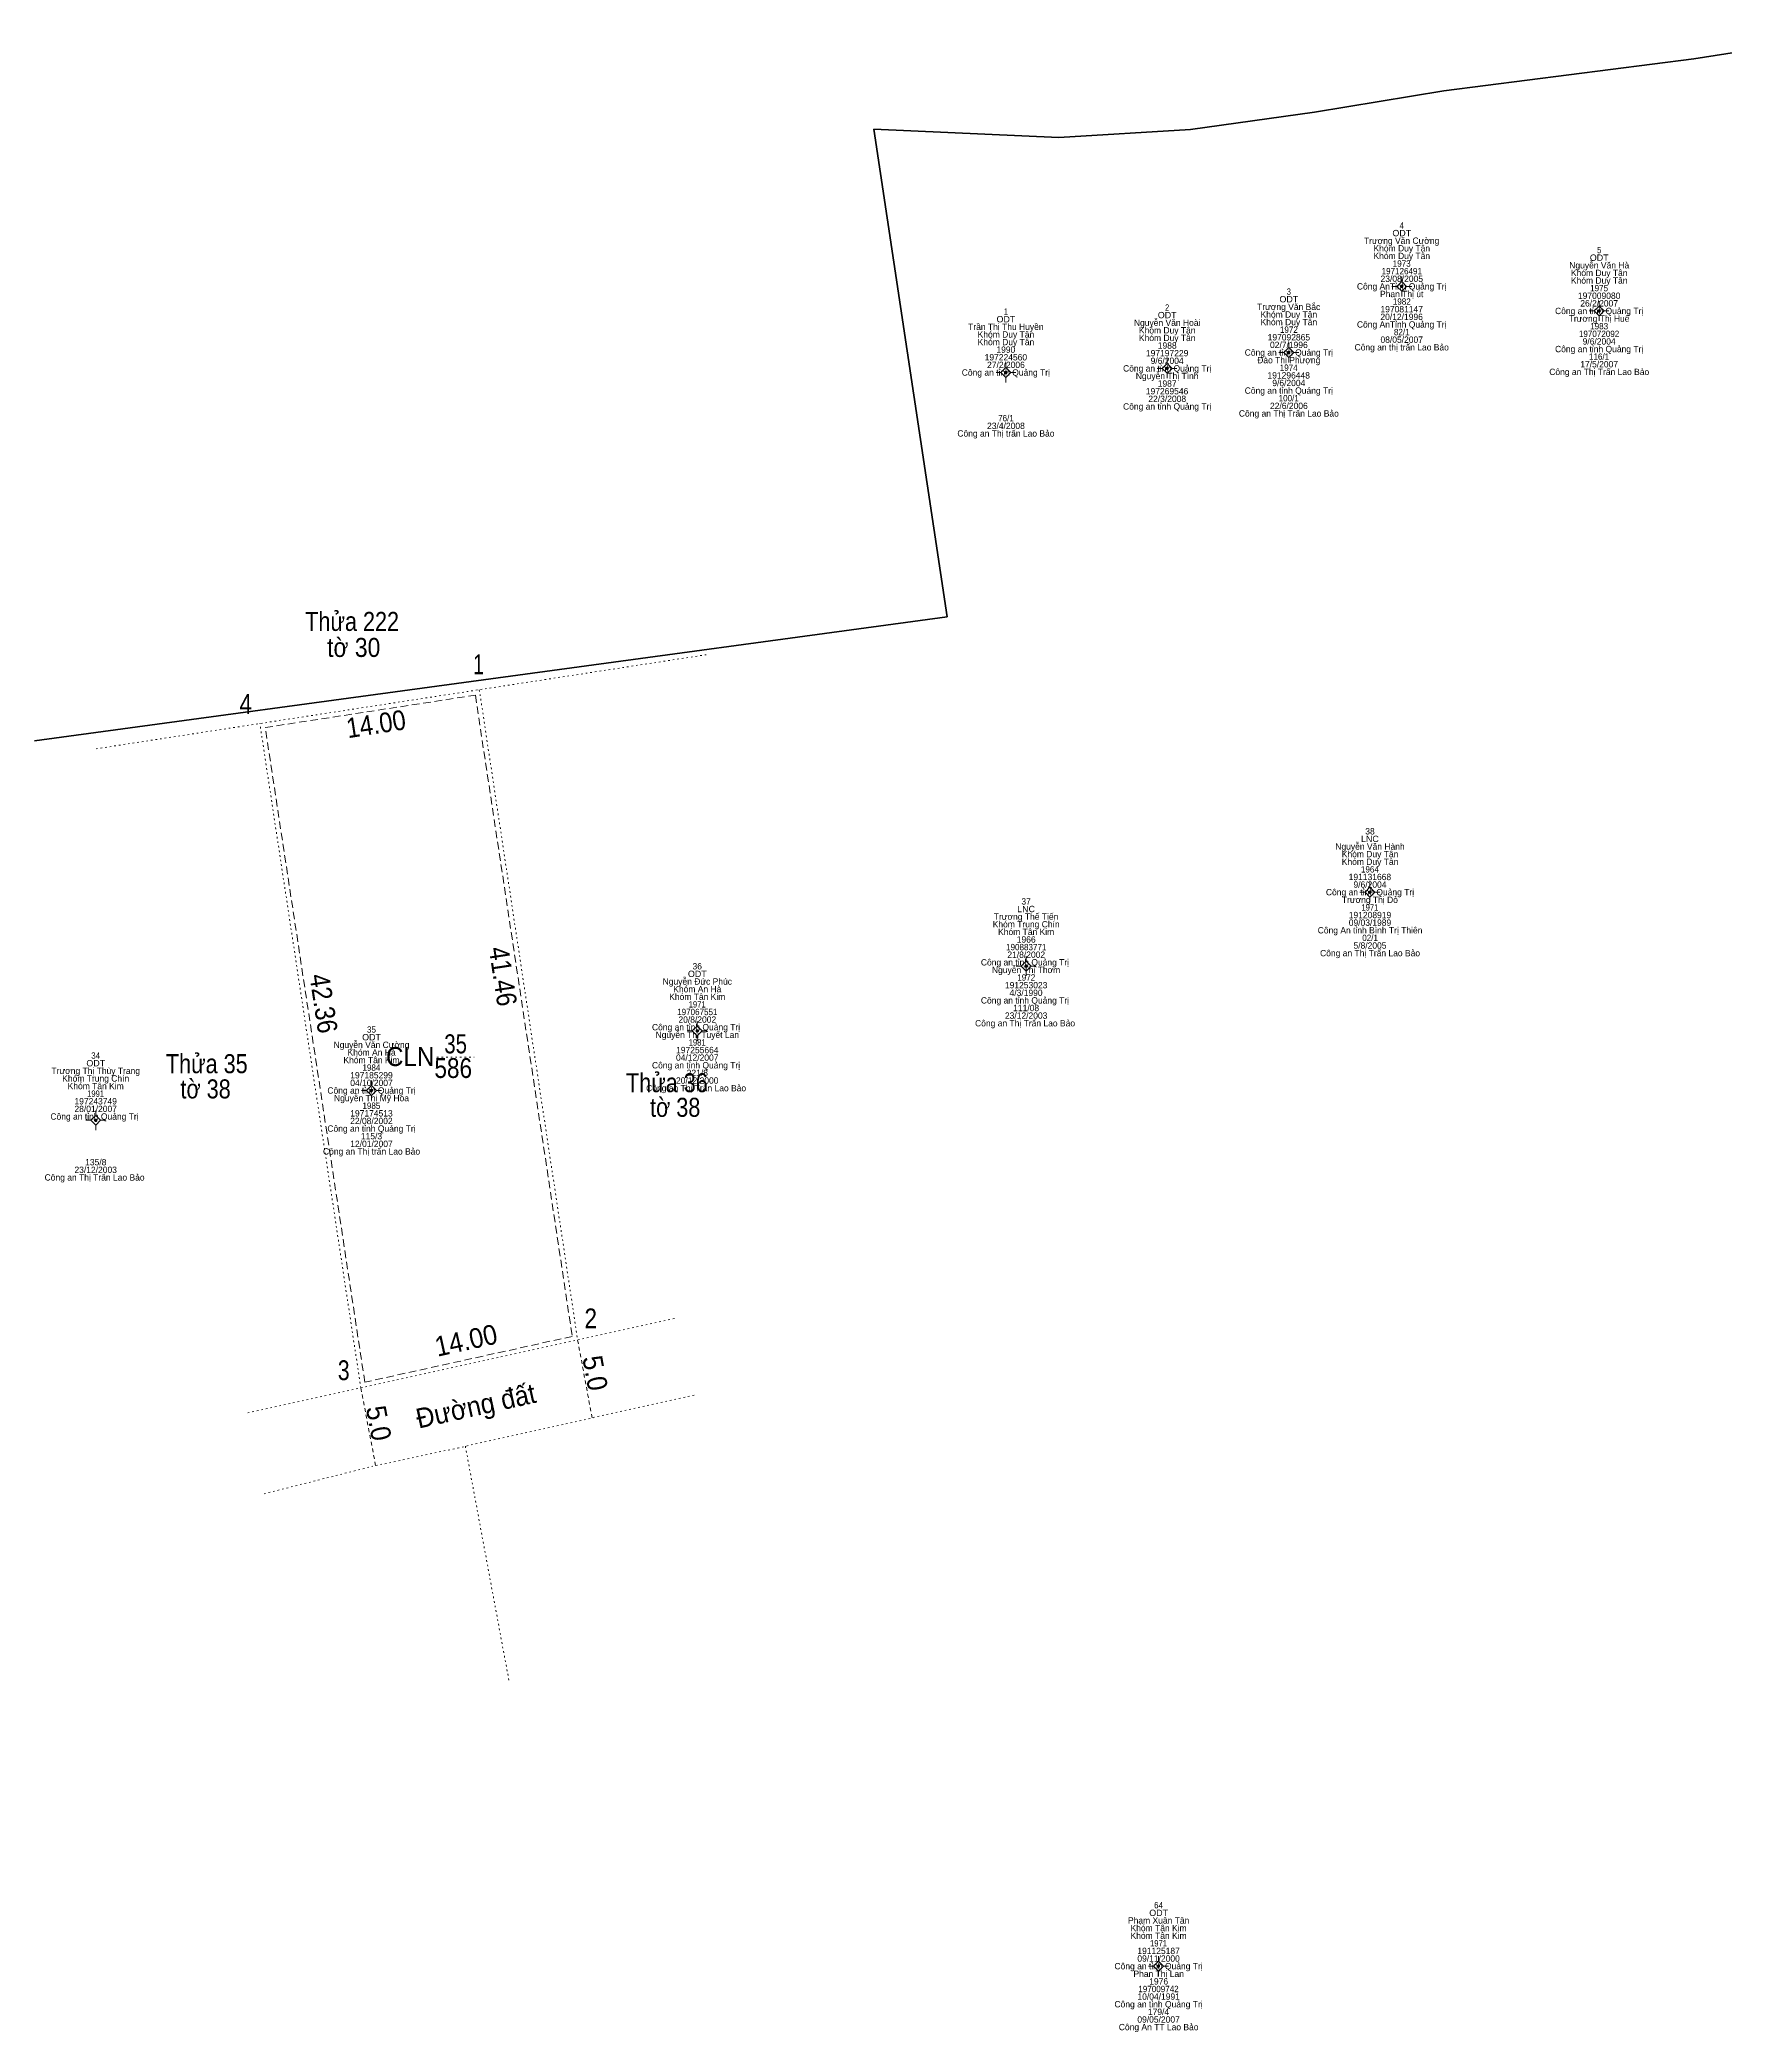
# Model space of a CAD drawing. Header units: metres. Extents: x 535754 to 536552, y 1836422 to 1837057.
# Drawn here: x 536035.6 to 536141.9, y 1836885.3 to 1837010.9 of the extents above; entities that cross this region are included whole.
import ezdxf
from ezdxf.enums import TextEntityAlignment as Align

# ---------------------------------------------------------------- set-up
doc = ezdxf.new("R2010")
doc.units = ezdxf.units.M
doc.header["$LTSCALE"] = 0.16
for name, pattern in [('DOTTED', [1.5, 0.3, -1.2]), ('MEDIUM_DASHED', [4.5, 3, -1.5]), ('SHORT_DASHED', [2.7, 1.5, -1.2])]:
    doc.linetypes.add(name, pattern=pattern)
for name, color, linetype, lineweight in [('1', 7, 'MEDIUM_DASHED', 13), ('11', 7, 'MEDIUM_DASHED', 13), ('15', 7, 'Continuous', 13), ('23', 7, 'DOTTED', 13), ('54', 7, 'Continuous', 35), ('63', 7, 'Continuous', 13)]:
    doc.layers.add(name, color=color, linetype=linetype, lineweight=lineweight)

msp = doc.modelspace()

# ---------------------------------------------------------------- hatches: boundary and pattern name
at = {"layer": '11'}
for points in [[(536121.5849, 1836995.39, 1), (536121.4349, 1836995.39, 1)], [(536134.0349, 1836993.84, 1), (536133.8849, 1836993.84, 1)], [(536114.4649, 1836991.22, 1), (536114.3149, 1836991.22, 1)], [(536096.6249, 1836989.96, 1), (536096.4749, 1836989.96, 1)], [(536106.7949, 1836990.22, 1), (536106.6449, 1836990.22, 1)], [(536119.5849, 1836957.2, 1), (536119.4349, 1836957.2, 1)], [(536097.9049, 1836952.54, 1), (536097.7549, 1836952.54, 1)], [(536077.1649, 1836948.45, 1), (536077.0149, 1836948.45, 1)], [(536056.6249, 1836944.7, 1), (536056.4749, 1836944.7, 1)], [(536039.2349, 1836942.82, 1), (536039.0849, 1836942.82, 1)], [(536106.2449, 1836889.5, 1), (536106.0949, 1836889.5, 1)]]:
    msp.add_hatch(color=256, dxfattribs=at).paths.add_polyline_path(points)

# ---------------------------------------------------------------- linework, layer by layer
at = {"layer": '1'}
msp.add_lwpolyline([(536063.1, 1836969.62), (536069.21, 1836929.2), (536056.13, 1836926.31), (536049.85, 1836967.58)], close=True, dxfattribs=at)
at = {"layer": '11'}
for p, q in [((536121.51, 1836996.02), (536121.51, 1836995.7)), ((536121.2, 1836995.39), (536120.88, 1836995.39)), ((536121.51, 1836995.08), (536121.51, 1836994.76)), ((536122.14, 1836995.39), (536121.82, 1836995.39)), ((536133.96, 1836994.46), (536133.96, 1836994.15)), ((536133.65, 1836993.84), (536133.34, 1836993.84)), ((536133.96, 1836993.53), (536133.96, 1836993.22)), ((536134.58, 1836993.84), (536134.27, 1836993.84)), ((536106.72, 1836990.84), (536106.72, 1836990.53)), ((536114.08, 1836991.22), (536113.76, 1836991.22)), ((536114.39, 1836991.84), (536114.39, 1836991.53)), ((536114.39, 1836990.91), (536114.39, 1836990.6)), ((536115.02, 1836991.22), (536114.7, 1836991.22)), ((536096.24, 1836989.96), (536095.93, 1836989.96)), ((536096.55, 1836990.58), (536096.55, 1836990.27)), ((536096.55, 1836989.65), (536096.55, 1836989.34)), ((536097.18, 1836989.96), (536096.86, 1836989.96)), ((536106.41, 1836990.22), (536106.1, 1836990.22)), ((536106.72, 1836989.91), (536106.72, 1836989.6)), ((536107.34, 1836990.22), (536107.03, 1836990.22)), ((536119.2, 1836957.2), (536118.88, 1836957.2)), ((536119.51, 1836957.82), (536119.51, 1836957.51)), ((536119.51, 1836956.89), (536119.51, 1836956.58)), ((536120.14, 1836957.2), (536119.82, 1836957.2)), ((536097.83, 1836953.16), (536097.83, 1836952.85)), ((536097.52, 1836952.54), (536097.2, 1836952.54)), ((536097.83, 1836952.23), (536097.83, 1836951.92)), ((536098.45, 1836952.54), (536098.14, 1836952.54)), ((536076.78, 1836948.45), (536076.46, 1836948.45)), ((536077.09, 1836949.08), (536077.09, 1836948.76)), ((536077.09, 1836948.14), (536077.09, 1836947.82)), ((536077.72, 1836948.45), (536077.4, 1836948.45)), ((536056.24, 1836944.7), (536055.93, 1836944.7)), ((536056.55, 1836945.32), (536056.55, 1836945.01)), ((536056.55, 1836944.39), (536056.55, 1836944.08)), ((536057.18, 1836944.7), (536056.86, 1836944.7)), ((536039.16, 1836943.44), (536039.16, 1836943.13)), ((536038.85, 1836942.82), (536038.54, 1836942.82)), ((536039.16, 1836942.51), (536039.16, 1836942.2)), ((536039.78, 1836942.82), (536039.47, 1836942.82)), ((536105.86, 1836889.5), (536105.55, 1836889.5)), ((536106.17, 1836890.12), (536106.17, 1836889.81)), ((536106.17, 1836889.19), (536106.17, 1836888.88)), ((536106.8, 1836889.5), (536106.48, 1836889.5))]:
    msp.add_line(p, q, dxfattribs=at)
for points in [[(536121.51, 1836995.7), (536121.2, 1836995.39), (536121.51, 1836995.08), (536121.82, 1836995.39)], [(536133.96, 1836994.15), (536133.65, 1836993.84), (536133.96, 1836993.53), (536134.27, 1836993.84)], [(536114.39, 1836991.53), (536114.08, 1836991.22), (536114.39, 1836990.91), (536114.7, 1836991.22)], [(536096.55, 1836990.27), (536096.24, 1836989.96), (536096.55, 1836989.65), (536096.86, 1836989.96)], [(536106.72, 1836990.53), (536106.41, 1836990.22), (536106.72, 1836989.91), (536107.03, 1836990.22)], [(536119.51, 1836957.51), (536119.2, 1836957.2), (536119.51, 1836956.89), (536119.82, 1836957.2)], [(536097.83, 1836952.85), (536097.52, 1836952.54), (536097.83, 1836952.23), (536098.14, 1836952.54)], [(536077.09, 1836948.76), (536076.78, 1836948.45), (536077.09, 1836948.14), (536077.4, 1836948.45)], [(536056.55, 1836945.01), (536056.24, 1836944.7), (536056.55, 1836944.39), (536056.86, 1836944.7)], [(536039.16, 1836943.13), (536038.85, 1836942.82), (536039.16, 1836942.51), (536039.47, 1836942.82)], [(536106.17, 1836889.81), (536105.86, 1836889.5), (536106.17, 1836889.19), (536106.48, 1836889.5)]]:
    msp.add_lwpolyline(points, close=True, dxfattribs=at)
for centre in [(536121.5099, 1836995.39), (536133.9599, 1836993.84), (536114.3899, 1836991.22), (536096.5499, 1836989.96), (536106.7199, 1836990.22), (536119.5099, 1836957.2), (536097.8299, 1836952.54), (536077.0899, 1836948.45), (536056.5499, 1836944.7), (536039.1599, 1836942.82), (536106.1699, 1836889.5)]:
    msp.add_circle(centre, 0.075, dxfattribs=at)
at = {"layer": '23'}
for p, q in [((536039.18, 1836966.24), (536077.66, 1836972.17)), ((536063.35, 1836969.96), (536069.55, 1836928.97)), ((536055.88, 1836925.95), (536049.51, 1836967.83)), ((536060.67, 1836946.8), (536063.03, 1836946.8)), ((536048.75, 1836924.37), (536075.69, 1836930.33)), ((536076.89, 1836925.5), (536062.06, 1836922.18)), ((536062.06, 1836922.18), (536056.63, 1836921.01)), ((536062.47, 1836922.27), (536065.24, 1836907.39)), ((536049.78, 1836919.28), (536056.63, 1836921.01))]:
    msp.add_line(p, q, dxfattribs=at)
at = {"layer": '23', "linetype": 'SHORT_DASHED'}
for p, q in [((536069.55, 1836928.97), (536070.46, 1836924.06)), ((536055.88, 1836925.95), (536056.81, 1836921.05))]:
    msp.add_line(p, q, dxfattribs=at)
at = {"layer": '54', "lineweight": 40}
for p, q in [((536139.93, 1837009.74), (536147.5, 1837010.93)), ((536116.02, 1837006.37), (536108.2, 1837005.28)), ((536088.23, 1837005.3), (536092.85, 1836974.55)), ((536088.23, 1837005.3), (536099.88, 1837004.77)), ((536108.2, 1837005.28), (536099.88, 1837004.77)), ((536035.31, 1836966.74), (536092.85, 1836974.55))]:
    msp.add_line(p, q, dxfattribs=at)
msp.add_lwpolyline([(536139.93, 1837009.74), (536124.17, 1837007.71), (536116.02, 1837006.37)], dxfattribs=at)

# ---------------------------------------------------------------- texts
at = {"layer": '1', "width": 0.85}
msp.add_text('586', height=1.25, dxfattribs=at).set_placement((536061.705, 1836945.49), align=Align.CENTER)
at = {"layer": '15'}
for s, width, p in [('4', 0.85, (536121.51, 1836999.03)), ('ODT', 1.05, (536121.515, 1836998.55)), ('1973', 0.95, (536121.51, 1836996.63)), ('ODT', 1.05, (536133.965, 1836997)), ('5', 0.85, (536133.96, 1836997.48)), ('197126491', 0.95, (536121.515, 1836996.15)), ('ODT', 1.05, (536114.395, 1836994.38)), ('3', 0.85, (536114.395, 1836994.86)), ('1982', 0.95, (536121.515, 1836994.23)), ('1975', 0.95, (536133.955, 1836995.08)), ('ODT', 1.05, (536096.555, 1836993.12)), ('1', 0.75, (536096.55, 1836993.6)), ('ODT', 1.05, (536106.725, 1836993.38)), ('2', 0.8, (536106.72, 1836993.86)), ('1972', 0.95, (536114.395, 1836992.46)), ('82/1', 0.95, (536121.515, 1836992.31)), ('197072092', 0.95, (536133.955, 1836992.2)), ('1983', 0.95, (536133.96, 1836992.68)), ('116/1', 0.95, (536133.955, 1836990.76)), ('1974', 0.95, (536114.385, 1836990.06)), ('100/1', 0.95, (536114.385, 1836988.14)), ('76/1', 0.95, (536096.555, 1836986.88)), ('LNC', 1.05, (536119.505, 1836960.36)), ('1964', 0.95, (536119.505, 1836958.44)), ('LNC', 1.05, (536097.825, 1836955.94)), ('1971', 0.9, (536119.505, 1836956.04)), ('02/1', 0.95, (536119.515, 1836954.12)), ('190883771', 0.95, (536097.835, 1836953.54)), ('ODT', 1.05, (536077.095, 1836951.85)), ('1972', 0.95, (536097.835, 1836951.62)), ('197067551', 0.95, (536077.095, 1836949.45)), ('1971', 0.9, (536077.085, 1836949.93)), ('ODT', 1.05, (536056.555, 1836947.86)), ('35', 0.95, (536056.55, 1836948.34)), ('1981', 0.9, (536077.085, 1836947.53)), ('34', 0.95, (536039.16, 1836946.7)), ('ODT', 1.05, (536039.165, 1836946.22)), ('1984', 0.95, (536056.545, 1836945.94)), ('1991', 0.9, (536039.155, 1836944.3)), ('1985', 0.95, (536056.545, 1836943.54)), ('ODT', 1.05, (536106.185, 1836892.66)), ('64', 0.95, (536106.18, 1836893.14)), ('1971', 0.9, (536106.175, 1836890.74)), ('197009742', 0.95, (536106.175, 1836887.86))]:
    msp.add_text(s, height=0.4, dxfattribs=dict(at, width=width)).set_placement(p, align=Align.CENTER)
for s, p in [('Trương Văn Cường', (536121.505, 1836998.07)), ('Khóm Duy Tân', (536121.515, 1836997.59)), ('Khóm Duy Tân', (536121.515, 1836997.11)), ('Nguyễn Văn Hà', (536133.965, 1836996.52)), ('23/08/2005', (536121.515, 1836995.67)), ('Khóm Duy Tân', (536133.965, 1836996.04)), ('Khóm Duy Tân', (536133.965, 1836995.56)), ('Trương Văn Bắc', (536114.385, 1836993.9)), ('Công AnTỉnh Quảng Trị', (536121.51, 1836995.19)), ('Phan Thị út', (536121.51, 1836994.71)), ('197009080', (536133.96, 1836994.6)), ('26/2/2007', (536133.96, 1836994.12)), ('Nguyễn Văn Hoài', (536106.72, 1836992.9)), ('Khóm Duy Tân', (536114.395, 1836993.42)), ('Khóm Duy Tân', (536114.395, 1836992.94)), ('Công AnTỉnh Quảng Trị', (536121.51, 1836992.79)), ('20/12/1996', (536121.505, 1836993.27)), ('197081147', (536121.51, 1836993.75)), ('Công an tỉnh Quảng Trị', (536133.96, 1836993.64)), ('Trương Thị Huế', (536133.955, 1836993.16)), ('Trần Thị Thu Huyền', (536096.55, 1836992.64)), ('Khóm Duy Tân', (536096.555, 1836992.16)), ('Khóm Duy Tân', (536096.555, 1836991.68)), ('Khóm Duy Tân', (536106.725, 1836992.42)), ('Khóm Duy Tân', (536106.725, 1836991.94)), ('197092865', (536114.395, 1836991.98)), ('02/7/1996', (536114.395, 1836991.5)), ('08/05/2007', (536121.51, 1836991.83)), ('9/6/2004', (536133.96, 1836991.72)), ('197224560', (536096.55, 1836990.72)), ('27/2/2006', (536096.555, 1836990.24)), ('1990', (536096.55, 1836991.2)), ('197197229', (536106.72, 1836990.98)), ('9/6/2004', (536106.72, 1836990.5)), ('1988', (536106.725, 1836991.46)), ('Công an tỉnh Quảng Trị', (536114.39, 1836991.02)), ('Đào Thị Phượng', (536114.39, 1836990.54)), ('Công an thị trấn Lao Bảo', (536121.51, 1836991.35)), ('Công an tỉnh Quảng Trị', (536133.96, 1836991.24)), ('17/5/2007', (536133.96, 1836990.28)), ('Công an tỉnh Quảng Trị', (536096.55, 1836989.76)), ('Công an tỉnh Quảng Trị', (536106.72, 1836990.02)), ('Nguyễn Thị Tình', (536106.72, 1836989.54)), ('1987', (536106.72, 1836989.06)), ('191296448', (536114.385, 1836989.58)), ('9/6/2004', (536114.39, 1836989.1)), ('Công an Thị Trấn Lao Bảo', (536133.965, 1836989.8)), ('197269546', (536106.715, 1836988.58)), ('22/3/2008', (536106.725, 1836988.1)), ('Công an tỉnh Quảng Trị', (536114.39, 1836988.62)), ('Công an tỉnh Quảng Trị', (536106.72, 1836987.62)), ('Công an Thị Trấn Lao Bảo', (536114.395, 1836987.18)), ('22/6/2006', (536114.395, 1836987.66)), ('Công an Thị trấn Lao Bảo', (536096.555, 1836985.92)), ('23/4/2008', (536096.555, 1836986.4)), ('38', (536119.51, 1836960.84)), ('Nguyễn Văn Hành', (536119.51, 1836959.88)), ('Khóm Duy Tân', (536119.515, 1836959.4)), ('Khóm Duy Tân', (536119.515, 1836958.92)), ('191131668', (536119.505, 1836957.96)), ('37', (536097.825, 1836956.42)), ('Công an tỉnh Quảng Trị', (536119.51, 1836957)), ('Trương Thị Dỏ', (536119.505, 1836956.52)), ('9/6/2004', (536119.51, 1836957.48)), ('Trương Thế Tiến', (536097.825, 1836955.46)), ('09/03/1989', (536119.51, 1836955.08)), ('191208919', (536119.51, 1836955.56)), ('Khóm Trung Chín', (536097.83, 1836954.98)), ('Khóm Tân Kim', (536097.83, 1836954.5)), ('1966', (536097.835, 1836954.02)), ('Công An tỉnh Bình Trị Thiên', (536119.515, 1836954.6)), ('Công an tỉnh Quảng Trị ', (536097.83, 1836952.58)), ('21/8/2002', (536097.835, 1836953.06)), ('Công an Thị Trấn Lao Bảo', (536119.515, 1836953.16)), ('5/8/2005', (536119.51, 1836953.64)), ('Nguyễn Đức Phúc', (536077.095, 1836951.37)), ('36', (536077.09, 1836952.33)), ('Nguyễn Thị Thơm', (536097.825, 1836952.1)), ('Khóm Tân Kim', (536077.09, 1836950.41)), ('Khóm An Hà', (536077.095, 1836950.89)), ('Công an tỉnh Quảng Trị ', (536097.83, 1836950.18)), ('191253023', (536097.83, 1836951.14)), ('4/3/1990', (536097.825, 1836950.66)), ('20/8/2002', (536077.095, 1836948.97)), ('Công an Thị Trấn Lao Bảo ', (536097.835, 1836948.74)), ('23/12/2003', (536097.83, 1836949.22)), ('111/08', (536097.83, 1836949.7)), ('Công an tỉnh Quảng Trị ', (536077.09, 1836948.49)), ('Nguyễn Thị Tuyết Lan', (536077.095, 1836948.01)), ('Nguyễn Văn Cường', (536056.55, 1836947.38)), ('Khóm Tân Kim', (536056.55, 1836946.42)), ('Khóm An Hà', (536056.555, 1836946.9)), ('04/12/2007', (536077.09, 1836946.57)), ('197255664', (536077.095, 1836947.05)), ('Trương Thị Thùy Trang', (536039.165, 1836945.74)), ('Khóm Trung Chín', (536039.16, 1836945.26)), ('197185299', (536056.55, 1836945.46)), ('Công an tỉnh Quảng Trị ', (536077.09, 1836946.09)), ('20/12/2000', (536077.09, 1836945.13)), ('221/8', (536077.095, 1836945.61)), ('Khóm Tân Kim', (536039.16, 1836944.78)), ('197243749', (536039.16, 1836943.82)), ('Công an tỉnh Quảng Trị', (536056.55, 1836944.5)), ('Nguyễn Thị Mỹ Hoa', (536056.55, 1836944.02)), ('04/10/2007', (536056.55, 1836944.98)), ('Công an Thị Trấn Lao Bảo ', (536077.095, 1836944.65)), ('Công an tỉnh Quảng Trị ', (536039.16, 1836942.86)), ('28/01/2007', (536039.16, 1836943.34)), ('22/08/2002', (536056.545, 1836942.58)), ('197174513', (536056.55, 1836943.06)), ('Công an tỉnh Quảng Trị', (536056.55, 1836942.1)), ('115/3', (536056.55, 1836941.62)), ('135/8', (536039.165, 1836939.98)), ('Công an Thị trấn Lao Bảo', (536056.555, 1836940.66)), ('12/01/2007', (536056.55, 1836941.14)), ('Công an Thị Trấn Lao Bảo ', (536039.165, 1836939.02)), ('23/12/2003', (536039.16, 1836939.5)), ('Phạm Xuân Tân', (536106.185, 1836892.18)), ('Khóm Tân Kim', (536106.18, 1836891.7)), ('Khóm Tân Kim', (536106.18, 1836891.22)), ('09/11/2000', (536106.18, 1836889.78)), ('191125187', (536106.18, 1836890.26)), ('Công an tỉnh Quảng Trị', (536106.18, 1836889.3)), ('Phan Thị Lan', (536106.185, 1836888.82)), ('10/04/1991', (536106.185, 1836887.38)), ('1976', (536106.185, 1836888.34)), ('Công an tỉnh Quảng Trị', (536106.18, 1836886.9)), ('179/4', (536106.175, 1836886.42)), ('Công An TT Lao Bảo', (536106.185, 1836885.46)), ('09/05/2007', (536106.18, 1836885.94))]:
    msp.add_text(s, height=0.4, dxfattribs=at).set_placement(p, align=Align.CENTER)
at = {"layer": '23'}
for s, width, p in [('Thửa 222', 0.85, (536055.33, 1836973.67)), ('tờ 30', 0.9, (536055.43, 1836972.03)), ('35', 0.8, (536061.855, 1836947.04)), ('Thửa 35', 0.85, (536046.165, 1836945.79)), ('CLN', 0.95, (536058.99, 1836946.24)), ('tờ 38', 0.85, (536046.09, 1836944.2)), ('Thửa 36', 0.85, (536075.175, 1836944.59)), ('tờ 38', 0.85, (536075.7, 1836943.04))]:
    msp.add_text(s, height=1.2, dxfattribs=dict(at, width=width)).set_placement(p, align=Align.CENTER)
at = {"layer": '23', "width": 0.95}
for s, rotation, p in [('5.0', 280.5, (536070.0431, 1836926.7739)), ('Đường đất', 12.475, (536063.265, 1836924.211)), ('5.0', 280.747, (536056.3985, 1836923.6115))]:
    msp.add_text(s, height=1.25, rotation=rotation, dxfattribs=at).set_placement(p, align=Align.CENTER)
at = {"layer": '63'}
for s, width, p in [(' 1', 0.75, (536063.65, 1836970.94)), (' 4', 0.85, (536049.01, 1836968.44)), (' 2', 0.85, (536070.77, 1836929.71)), (' 3', 0.8, (536055.17, 1836926.44))]:
    msp.add_text(s, height=1.25, dxfattribs=dict(at, width=width)).set_placement(p, align=Align.RIGHT)
for s, rotation, width, p in [('14.00', 8.749, 0.9, (536056.9299, 1836967.1909)), ('41.46', 278.601, 0.9, (536064.2254, 1836951.8035)), ('42.36', 278.648, 0.9, (536052.9169, 1836950.094)), ('14.00', 12.458, 0.95, (536062.6452, 1836928.3409))]:
    msp.add_text(s, height=1.25, rotation=rotation, dxfattribs=dict(at, width=width)).set_placement(p, align=Align.CENTER)

doc.saveas('drawing.dxf')
